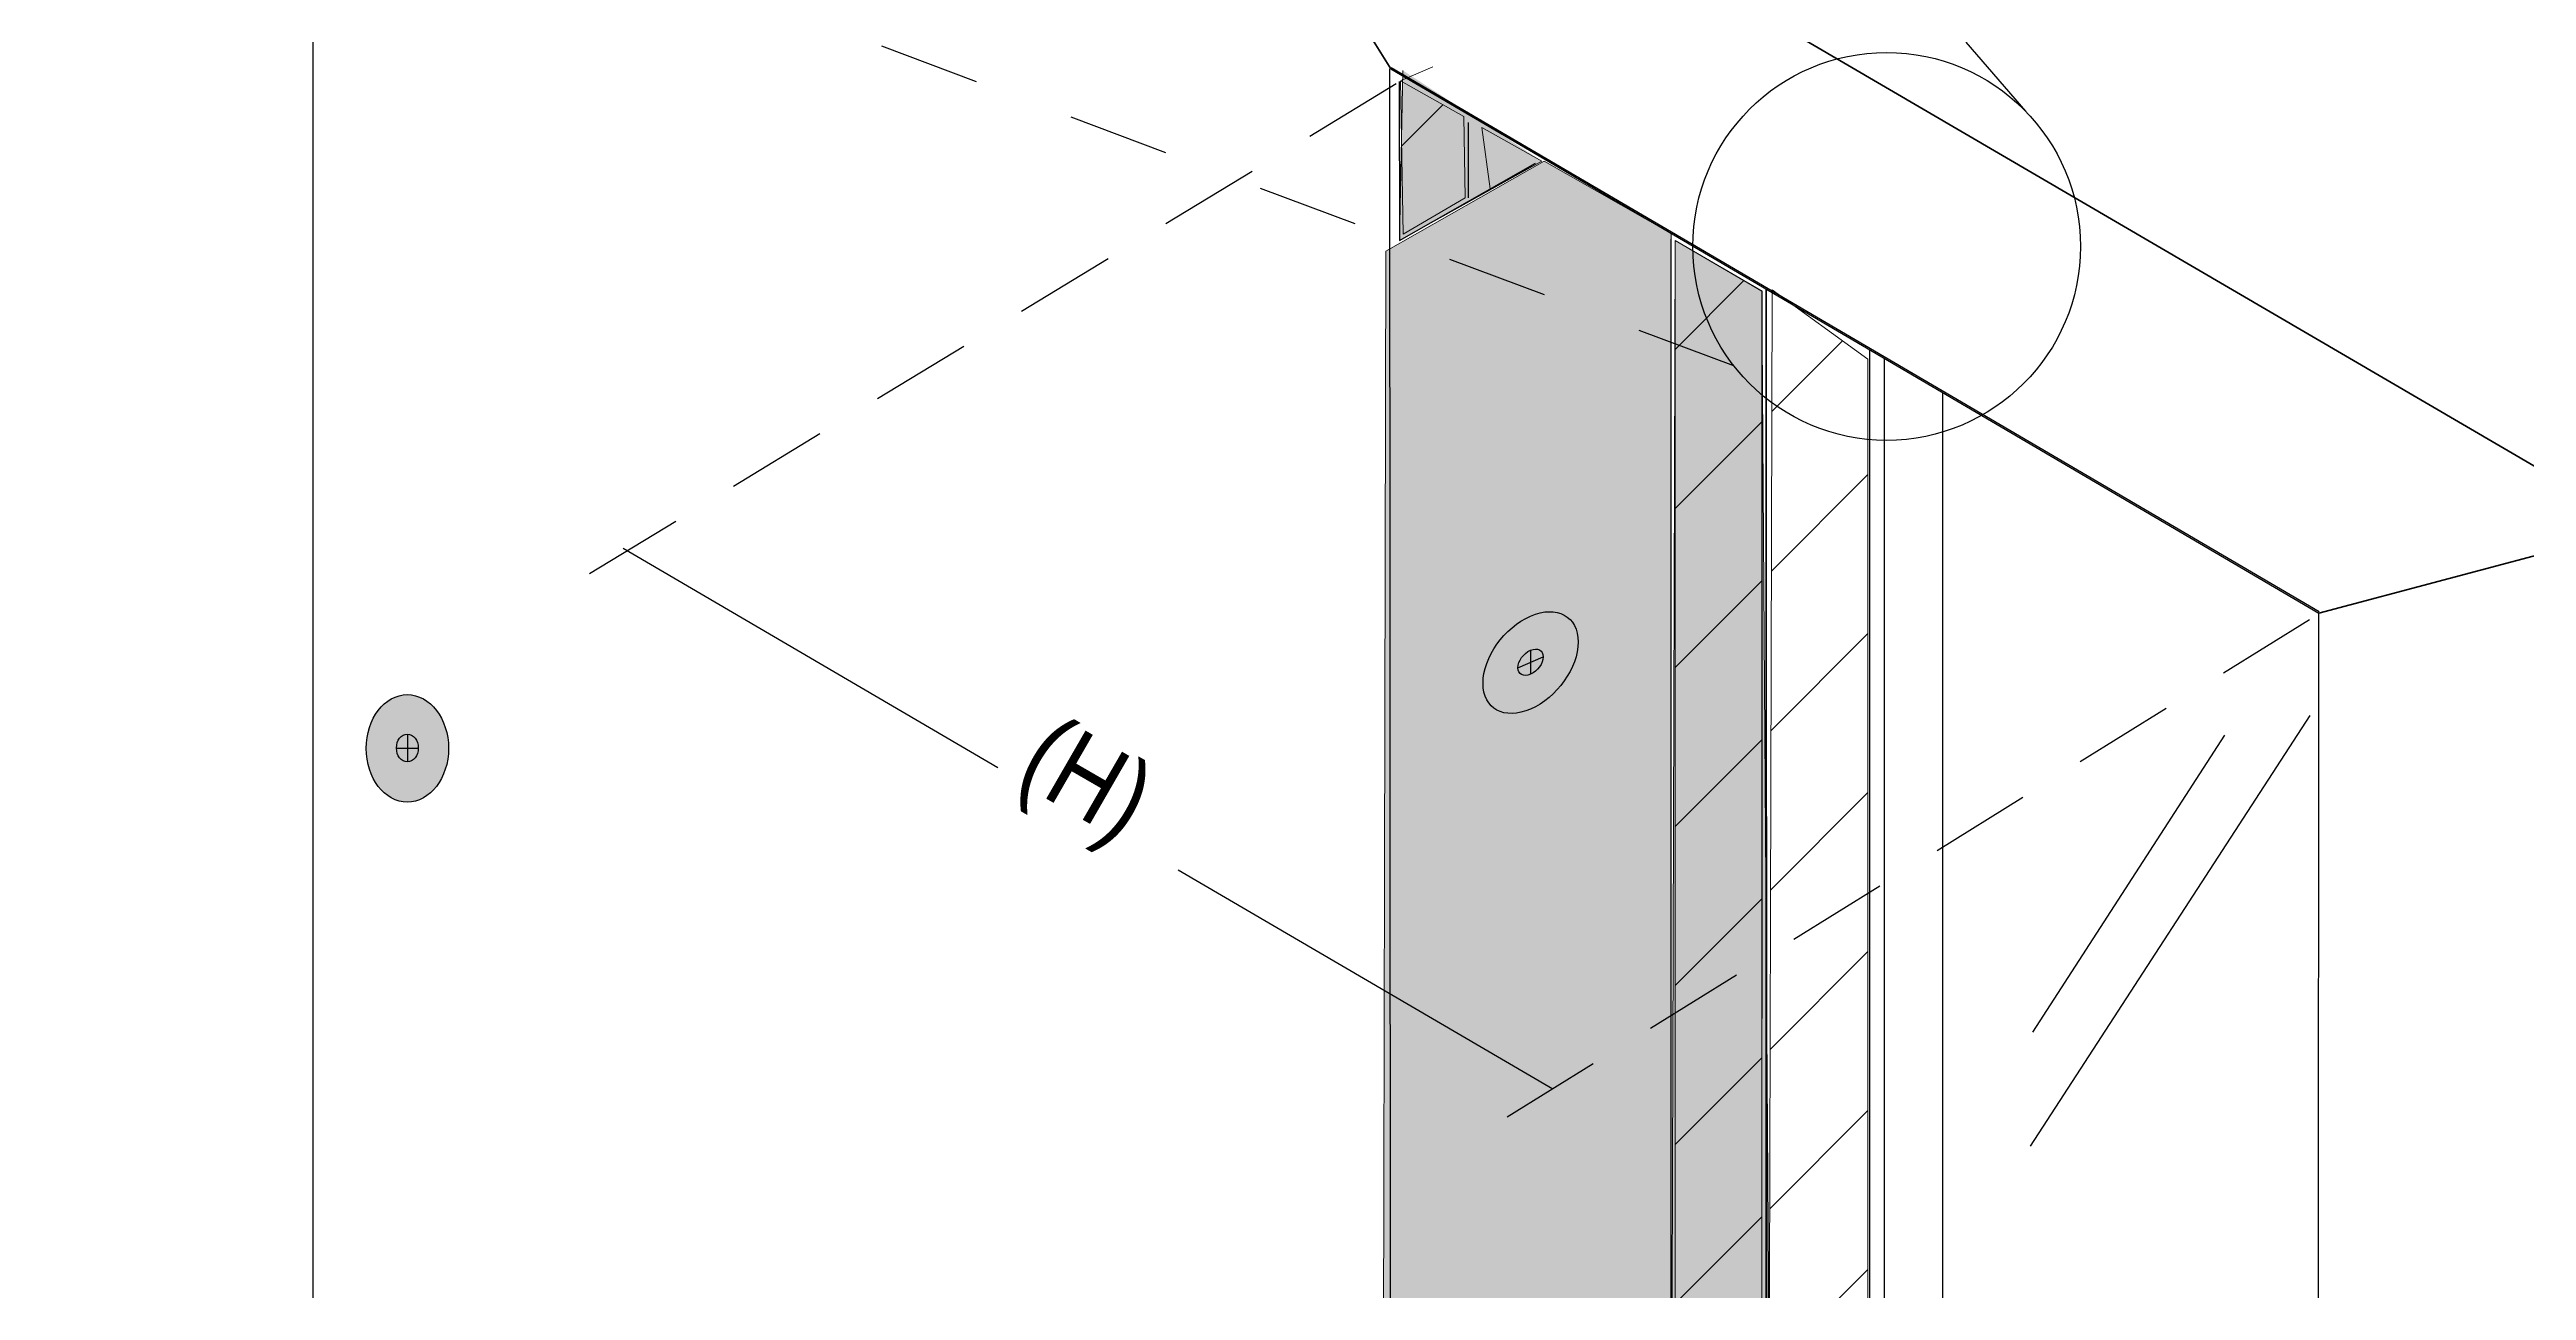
# Model space of a CAD drawing. Extents: x -1279 to 5791, y -3809 to 1769.
# Drawn here: x 4826.4 to 5046.8, y -2749.4 to -2639 of the extents above; entities that cross this region are included whole.
import ezdxf

# ---------------------------------------------------------------- set-up
doc = ezdxf.new("R2010")
doc.units = 0
doc.header["$MEASUREMENT"] = 0
for name, pattern in [('AI-Linetype-35', [18, 9, -9]), ('AI-Linetype-66', [18, 9, -9]), ('AI-Linetype-72', [15, 9, -6]), ('AI-Linetype-73', [15, 9, -6])]:
    doc.linetypes.add(name, pattern=pattern)
for name, color, linetype, lineweight in [('.ATI-HATCH', 7, 'Continuous', 0), ('G-ANNO-TTLB', 7, 'Continuous', 0), ('Layer 12', 7, 'Continuous', 0), ('TYVEK', 7, 'Continuous', 0)]:
    doc.layers.add(name, color=color, linetype=linetype, lineweight=lineweight)
pattern_1 = [(45, (0, 0), (-7.071067, 7.071069), [])]

# ---------------------------------------------------------------- blocks, each defined once
blk = doc.blocks.new('Block_114')
at = {"layer": 'TYVEK', "true_color": 0x003b71, "transparency": 33554687}
h = blk.add_hatch(color=156, dxfattribs=at)
h.dxf.hatch_style = 2
edge = h.paths.add_edge_path()
edge.add_ellipse((4858.23, -2701.17), major_axis=(0, 4.78), ratio=0.766948, start_angle=0, end_angle=360)
at = {"layer": 'TYVEK', "color": 18, "lineweight": 25, "true_color": 0x080808}
for p, q in [((4858.23, -2699.91), (4858.23, -2702.37)), ((4857.26, -2701.14), (4859.2, -2701.14))]:
    blk.add_line(p, q, dxfattribs=at)
at = {"layer": 'TYVEK', "color": 8, "lineweight": 25, "true_color": 0x808080}
for points in [[(4857.72, -2696.75)], [(4854.05, -2701.53)]]:
    blk.add_lwpolyline(points, dxfattribs=at)
at = {"layer": 'TYVEK', "color": 18, "lineweight": 25, "true_color": 0x000000}
blk.add_ellipse((4858.23, -2701.17), major_axis=(0, 4.78), ratio=0.766948, dxfattribs=at)
at = {"layer": 'TYVEK', "color": 18, "lineweight": 25, "true_color": 0x080808}
blk.add_ellipse((4858.23, -2701.14), major_axis=(0, 1.23), ratio=0.788846, dxfattribs=at)
blk = doc.blocks.new('Block_286')
at = {"layer": 'TYVEK', "color": 4, "lineweight": 25, "true_color": 0x00ffff}
blk.add_line((4946.5, -2641.85), (4946.52, -2656), dxfattribs=at)
for points in [[(4959.22, -2649.39)], [(4946.5, -2653.13)]]:
    blk.add_lwpolyline(points, dxfattribs=at)
blk = doc.blocks.new('Block_288')
at = {"layer": 'TYVEK', "true_color": 0x003b71, "transparency": 33554687}
h = blk.add_hatch(color=156, dxfattribs=at)
h.dxf.hatch_style = 2
edge = h.paths.add_edge_path()
edge.add_spline(control_points=[(4958.19, -2697.68), (4960.53, -2696.67), (4962.43, -2693.99), (4962.43, -2691.71), (4962.43, -2689.42), (4960.53, -2688.39), (4958.19, -2689.4), (4955.86, -2690.41), (4953.96, -2693.09), (4953.96, -2695.37), (4953.96, -2697.66), (4955.86, -2698.69), (4958.19, -2697.68)], knot_values=[0, 0, 0, 0, 1, 1, 1, 2, 2, 2, 3, 3, 3, 4, 4, 4, 4], degree=3, periodic=0)
h = blk.add_hatch(color=156, dxfattribs=at)
h.dxf.hatch_style = 2
edge = h.paths.add_edge_path()
edge.add_spline(control_points=[(4958.19, -2776.53), (4960.53, -2775.52), (4962.43, -2772.84), (4962.43, -2770.56), (4962.43, -2768.27), (4960.53, -2767.24), (4958.19, -2768.25), (4955.86, -2769.26), (4953.96, -2771.94), (4953.96, -2774.22), (4953.96, -2776.51), (4955.86, -2777.54), (4958.19, -2776.53)], knot_values=[0, 0, 0, 0, 1, 1, 1, 2, 2, 2, 3, 3, 3, 4, 4, 4, 4], degree=3, periodic=0)
at = {"layer": 'TYVEK', "color": 18, "lineweight": 25, "true_color": 0x080808}
for p, q in [((4957.07, -2694), (4959.32, -2693.03)), ((4958.19, -2692.45), (4958.19, -2694.58)), ((4957.07, -2772.85), (4959.32, -2771.88)), ((4958.19, -2771.3), (4958.19, -2773.43))]:
    blk.add_line(p, q, dxfattribs=at)
at = {"layer": 'TYVEK', "color": 8, "lineweight": 25, "true_color": 0x808080}
for points in [[(4957.6, -2689.97)], [(4953.37, -2695.94)], [(4953.37, -2774.77)], [(4957.6, -2777.07)]]:
    blk.add_lwpolyline(points, dxfattribs=at)
at = {"layer": 'TYVEK', "color": 18, "lineweight": 25, "true_color": 0x000000}
for points in [[(4958.19, -2697.68), (4960.53, -2696.67), (4962.43, -2693.99), (4962.43, -2691.71), (4962.43, -2689.42), (4960.53, -2688.39), (4958.19, -2689.4), (4955.86, -2690.41), (4953.96, -2693.09), (4953.96, -2695.37), (4953.96, -2697.66), (4955.86, -2698.69), (4958.19, -2697.68)], [(4958.19, -2776.53), (4960.53, -2775.52), (4962.43, -2772.84), (4962.43, -2770.56), (4962.43, -2768.27), (4960.53, -2767.24), (4958.19, -2768.25), (4955.86, -2769.26), (4953.96, -2771.94), (4953.96, -2774.22), (4953.96, -2776.51), (4955.86, -2777.54), (4958.19, -2776.53)]]:
    blk.add_open_spline(points, degree=3, knots=[0, 0, 0, 0, 1, 1, 1, 2, 2, 2, 3, 3, 3, 4, 4, 4, 4], dxfattribs=at)
at = {"layer": 'TYVEK', "color": 18, "lineweight": 25, "true_color": 0x080808}
for points in [[(4958.19, -2694.58), (4958.82, -2694.31), (4959.32, -2693.62), (4959.32, -2693.03), (4959.32, -2692.44), (4958.82, -2692.18), (4958.19, -2692.45), (4957.57, -2692.71), (4957.07, -2693.41), (4957.07, -2694), (4957.07, -2694.59), (4957.57, -2694.85), (4958.19, -2694.58)], [(4958.19, -2773.43), (4958.82, -2773.16), (4959.32, -2772.47), (4959.32, -2771.88), (4959.32, -2771.29), (4958.82, -2771.03), (4958.19, -2771.3), (4957.57, -2771.56), (4957.07, -2772.26), (4957.07, -2772.85), (4957.07, -2773.44), (4957.57, -2773.7), (4958.19, -2773.43)]]:
    blk.add_open_spline(points, degree=3, knots=[0, 0, 0, 0, 1, 1, 1, 2, 2, 2, 3, 3, 3, 4, 4, 4, 4], dxfattribs=at)
blk = doc.blocks.new('Block_331')
at = {"layer": 'Layer 12', "true_color": 0xe6e7e8, "transparency": 33554610}
h = blk.add_hatch(color=254, dxfattribs=at)
h.dxf.hatch_style = 2
h.paths.add_polyline_path([(4978.77, -2790), (4971.05, -2794.4), (4971.07, -2656), (4978.79, -2660.5)])
at = {"layer": 'Layer 12', "true_color": 0x000000, "transparency": 33554687}
h = blk.add_hatch(dxfattribs=at)
h.set_pattern_fill('_U', color=18, scale=10, angle=45, style=2, pattern_type=0)
h.set_pattern_definition(pattern_1)
h.paths.add_polyline_path([(4978.77, -2790), (4971.05, -2794.4), (4971.07, -2656), (4978.78, -2660.5)])
at = {"layer": 'Layer 12'}
for points in [[(4978.77, -2790), (4971.05, -2794.4), (4971.07, -2656), (4978.79, -2660.5)], [(4978.77, -2790), (4971.05, -2794.4), (4971.07, -2656), (4978.78, -2660.5)]]:
    blk.add_lwpolyline(points, close=True, dxfattribs=at)

msp = doc.modelspace()

# ---------------------------------------------------------------- hatches: boundary and pattern name
at = {"layer": '.ATI-HATCH', "true_color": 0x808080, "transparency": 33554483}
msp.add_hatch(color=8, dxfattribs=at).paths.add_polyline_path([(4946.83, -2640.88), (4946.52, -2656), (4959.21, -2648.95)])
at = {"layer": 'G-ANNO-TTLB', "true_color": 0xff00ff, "transparency": 33554687}
h = msp.add_hatch(color=6, dxfattribs=at)
edge = h.paths.add_edge_path()
edge.add_spline(control_points=[(5472, -3692.6), (5472, -3692.6), (2542.48, -3692.6), (2542.48, -3692.6), (2542.48, -3692.6), (2542.48, -1235.6), (2542.48, -1235.6), (2542.48, -1235.6), (5472, -1235.6), (5472, -1235.6), (5472, -1235.6), (5472, -3692.6), (5472, -3692.6)], knot_values=[0, 0, 0, 0, 1, 1, 1, 2, 2, 2, 3, 3, 3, 4, 4, 4, 4], degree=3, periodic=0)
edge = h.paths.add_edge_path()
edge.add_spline(control_points=[(2551.48, -1244.6), (2551.48, -1244.6), (2551.48, -3683.6), (2551.48, -3683.6), (2551.48, -3683.6), (5463, -3683.6), (5463, -3683.6), (5463, -3683.6), (5463, -1244.6), (5463, -1244.6), (5463, -1244.6), (2551.48, -1244.6), (2551.48, -1244.6)], knot_values=[0, 0, 0, 0, 1, 1, 1, 2, 2, 2, 3, 3, 3, 4, 4, 4, 4], degree=3, periodic=0)
edge.add_line((2551.48, -1244.6), (2551.48, -1244.6))
at = {"layer": 'Layer 12', "true_color": 0x000000, "transparency": 33554687}
h = msp.add_hatch(dxfattribs=at)
h.set_pattern_fill('_U', color=18, scale=10, angle=45, style=2, pattern_type=0)
h.set_pattern_definition(pattern_1)
h.paths.add_polyline_path([(4952.36, -2652.21), (4946.86, -2655.43), (4946.61, -2641.8), (4952.26, -2644.99)])
h = msp.add_hatch(dxfattribs=at)
h.set_pattern_fill('_U', color=18, scale=10, angle=45, style=2, pattern_type=0)
h.set_pattern_definition(pattern_1)
h.paths.add_polyline_path([(4954.59, -2651.42), (4953.87, -2645.94), (4959.21, -2648.95)])
at = {"layer": 'Layer 12', "true_color": 0x808080, "transparency": 33554444}
h = msp.add_hatch(color=8, dxfattribs=at)
h.dxf.hatch_style = 2
h.paths.add_polyline_path([(4970.72, -2780.81), (4945.03, -2794.77), (4945.32, -2656.95), (4959.4, -2648.96), (4970.72, -2655.37)])
at = {"layer": 'Layer 12', "true_color": 0x808080, "transparency": 33554457}
h = msp.add_hatch(color=8, dxfattribs=at)
h.dxf.hatch_style = 2
h.paths.add_polyline_path([(4979.5, -2765.59), (4978.78, -2660.5), (4971.07, -2656), (4970.72, -2780.81), (4945.19, -2794.61), (4945.03, -2812.66), (4979.18, -2793.72)])
at = {"layer": 'Layer 12', "true_color": 0x000000, "transparency": 33554687}
h = msp.add_hatch(dxfattribs=at)
h.set_pattern_fill('_U', color=18, scale=10, angle=45, style=2, pattern_type=0)
h.set_pattern_definition(pattern_1)
h.paths.add_polyline_path([(4988.22, -2798.59), (4979.34, -2793.12), (4979.7, -2660.38), (4988.22, -2666.56)])

# ---------------------------------------------------------------- linework, layer by layer
at = {"layer": '.ATI-HATCH'}
msp.add_line((4946.69, -2641.76), (4949.49, -2640.57), dxfattribs=at)
msp.add_lwpolyline([(4946.83, -2640.88), (4946.52, -2656), (4959.21, -2648.95)], dxfattribs=at)
at = {"layer": 'G-ANNO-TTLB'}
for points in [[(5472, -3692.6), (5472, -3692.6), (2542.48, -3692.6), (2542.48, -3692.6), (2542.48, -3692.6), (2542.48, -1235.6), (2542.48, -1235.6), (2542.48, -1235.6), (5472, -1235.6), (5472, -1235.6), (5472, -1235.6), (5472, -3692.6), (5472, -3692.6)], [(2551.48, -1244.6), (2551.48, -1244.6), (2551.48, -3683.6), (2551.48, -3683.6), (2551.48, -3683.6), (5463, -3683.6), (5463, -3683.6), (5463, -3683.6), (5463, -1244.6), (5463, -1244.6), (5463, -1244.6), (2551.48, -1244.6), (2551.48, -1244.6)]]:
    msp.add_open_spline(points, degree=3, knots=[0, 0, 0, 0, 1, 1, 1, 2, 2, 2, 3, 3, 3, 4, 4, 4, 4], dxfattribs=at)
at = {"layer": 'Layer 12', "color": 18, "linetype": 'AI-Linetype-72', "lineweight": 25, "true_color": 0x000000}
msp.add_line((4946.24, -2642.08), (4872.36, -2686.91), dxfattribs=at)
at = {"layer": 'Layer 12', "color": 1, "lineweight": 25, "true_color": 0xff0000}
for p, q in [((4877.44, -2683.38), (4910.77, -2702.87)), ((4926.84, -2711.97), (4960.17, -2731.46))]:
    msp.add_line(p, q, dxfattribs=at)
at = {"layer": 'Layer 12', "color": 18, "linetype": 'AI-Linetype-73', "lineweight": 25, "true_color": 0x000000}
msp.add_line((5027.52, -2689.73), (4952.48, -2736.22), dxfattribs=at)
at = {"layer": 'Layer 12'}
for points in [[(4952.36, -2652.21), (4946.86, -2655.43), (4946.61, -2641.8), (4952.26, -2644.99)], [(4954.59, -2651.42), (4953.87, -2645.94), (4959.21, -2648.95)], [(4970.72, -2780.81), (4945.03, -2794.77), (4945.32, -2656.95), (4959.4, -2648.96), (4970.72, -2655.37)], [(4979.5, -2765.59), (4978.78, -2660.5), (4971.07, -2656), (4970.72, -2780.81), (4945.19, -2794.61), (4945.03, -2812.66), (4979.18, -2793.72)], [(4988.22, -2798.59), (4979.34, -2793.12), (4979.7, -2660.38), (4988.22, -2666.56)]]:
    msp.add_lwpolyline(points, close=True, dxfattribs=at)
at = {"layer": 'TYVEK', "color": 18, "linetype": 'AI-Linetype-35', "lineweight": 25, "true_color": 0x000000}
msp.add_line((4832.43, -2447.48), (5002.23, -2644.51), dxfattribs=at)
at = {"layer": 'TYVEK', "color": 18, "lineweight": 25, "true_color": 0x000000}
for p, q in [((4849.83, -2598.24), (4849.83, -2898.85)), ((4945.76, -2812.13), (4945.68, -2640.75)), ((4945.77, -2640.75), (5028.35, -2689.15)), ((4945.8, -2640.61), (5028.38, -2689.01)), ((4979.16, -2765.25), (4979.16, -2660.32)), ((5028.3, -2860.08), (5028.35, -2689.15))]:
    msp.add_line(p, q, dxfattribs=at)
at = {"layer": 'TYVEK', "color": 18, "lineweight": 60, "true_color": 0x000000}
for p, q in [((4945.77, -2640.75), (4922.04, -2602.79)), ((5056.89, -2681.54), (4922.04, -2602.79)), ((5028.35, -2689.15), (5056.89, -2681.54))]:
    msp.add_line(p, q, dxfattribs=at)
at = {"layer": 'TYVEK', "color": 18, "linetype": 'AI-Linetype-66', "lineweight": 25, "true_color": 0x000000}
msp.add_line((4976.29, -2667.16), (4832.43, -2613.23), dxfattribs=at)
at = {"layer": 'TYVEK', "color": 4, "lineweight": 25, "true_color": 0x00ffff}
for p, q in [((4952.63, -2645.5), (4952.63, -2652.21)), ((4946.52, -2656), (4958.63, -2649.14)), ((4970.72, -2795.01), (4970.72, -2655.88)), ((4979.16, -2660.32), (4979.18, -2765.26))]:
    msp.add_line(p, q, dxfattribs=at)
at = {"layer": 'TYVEK', "color": 3, "lineweight": 25, "true_color": 0x00ff00}
for p, q in [((4988.39, -2786.58), (4988.39, -2665.73)), ((4989.68, -2785.49), (4989.68, -2666.48)), ((4994.89, -2782.89), (4994.89, -2669.54))]:
    msp.add_line(p, q, dxfattribs=at)
at = {"layer": 'TYVEK', "color": 252, "lineweight": 25, "true_color": 0x848484}
for p, q in [((5027.54, -2698.25), (5002.66, -2736.54)), ((5019.95, -2700), (5002.85, -2726.42))]:
    msp.add_line(p, q, dxfattribs=at)
at = {"layer": 'TYVEK', "color": 18, "lineweight": 25, "true_color": 0x000000}
msp.add_circle((4989.88, -2656.53), 17.25, dxfattribs=at)

# ---------------------------------------------------------------- block references
at = {"layer": 'Layer 12'}
msp.add_blockref('Block_331', (0, 0), dxfattribs=at)
at = {"layer": 'TYVEK'}
for name in ['Block_114', 'Block_286', 'Block_288']:
    msp.add_blockref(name, (0, 0), dxfattribs=at)

# ---------------------------------------------------------------- texts
at = {"layer": 'Layer 12', "insert": (4911.14, -2705.79), "char_height": 0.2, "attachment_point": 7, "rotation": 330.0001}
msp.add_mtext('\\C1;\\c255;\\FArial Narrow|b0|i0|c1;\\H6.989873;\\W1.007294;(H)', dxfattribs=at)

doc.saveas('drawing.dxf')
